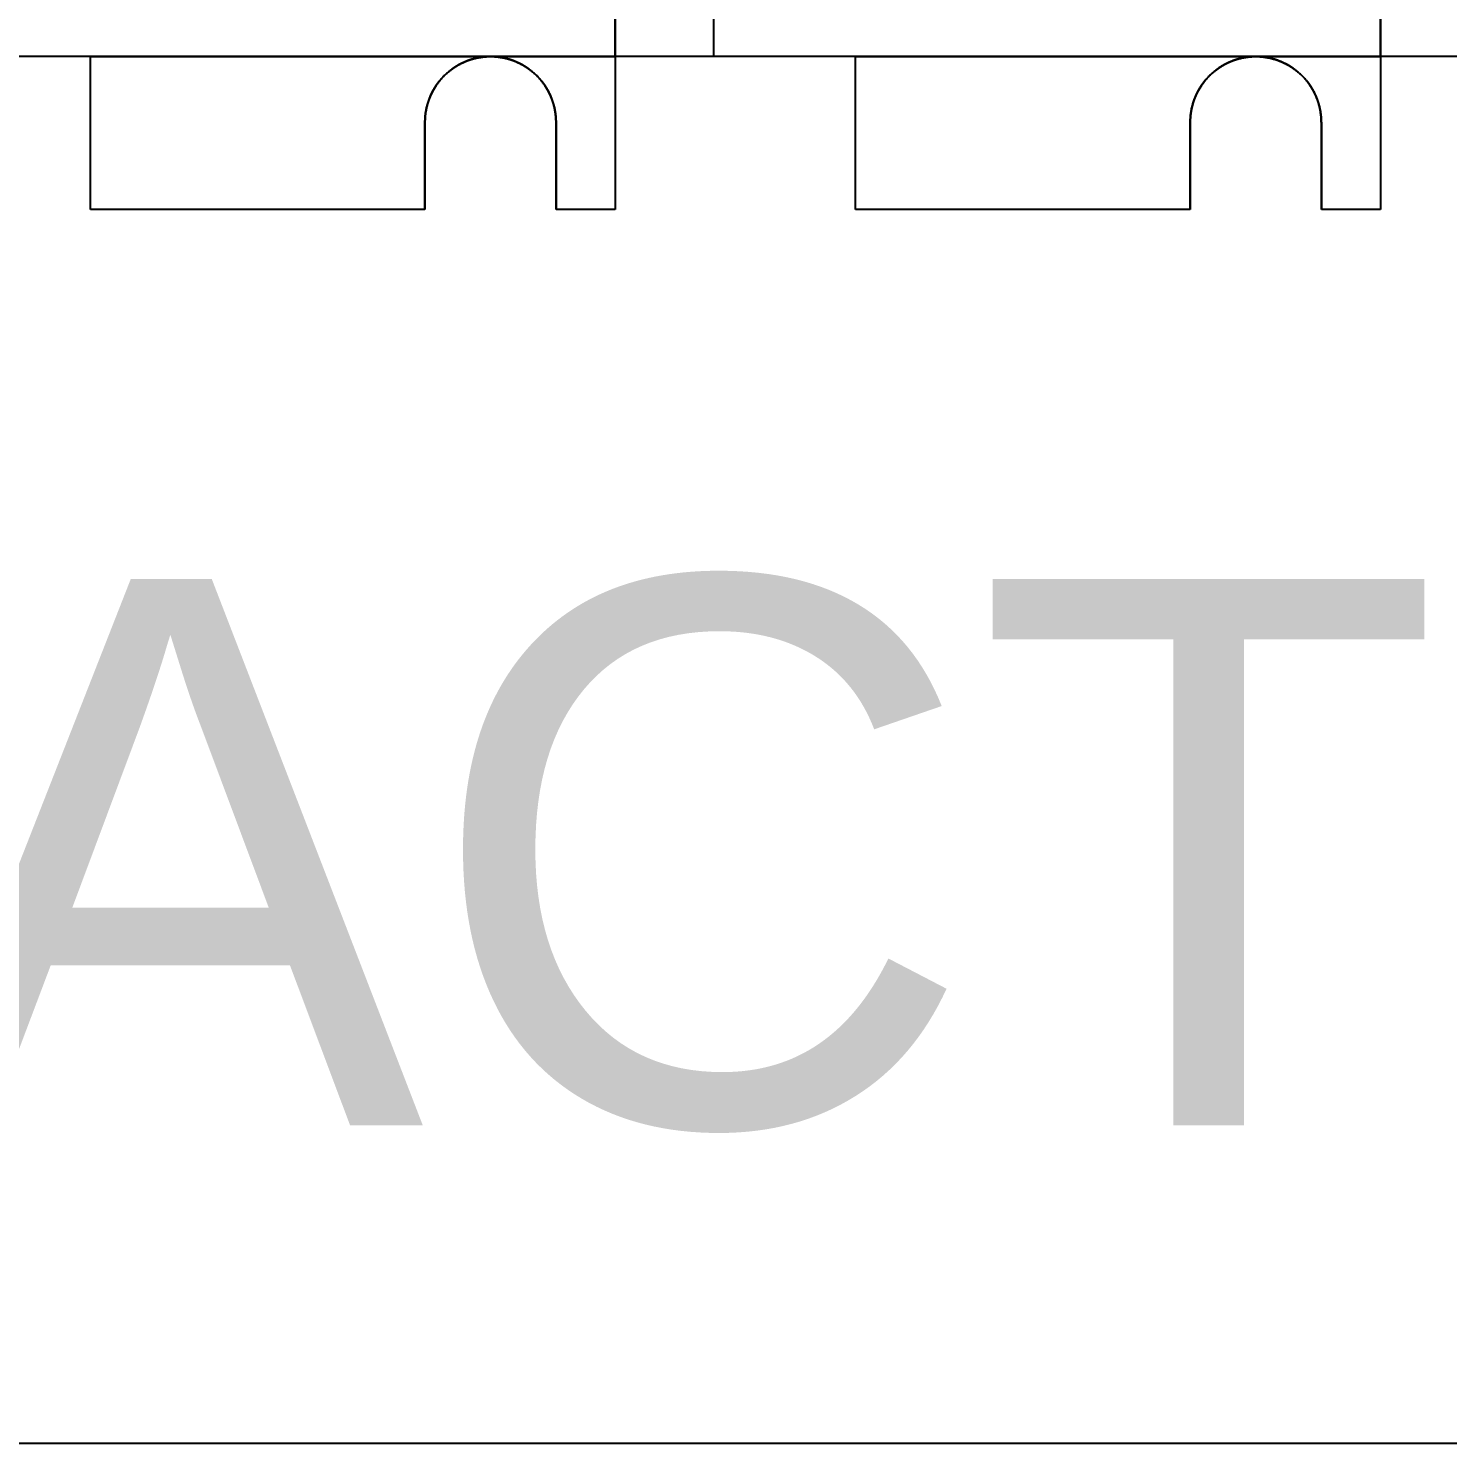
# Paper-space layout 'Sample Network Drawing - A1 Sheet' of a CAD drawing. Extents: x 49 to 806, y 22 to 564.
# Drawn here: x 392.15 to 398.64, y 258.27 to 264.75 of the extents above; entities that cross this region are included whole.
import ezdxf

# ---------------------------------------------------------------- set-up
doc = ezdxf.new("R2010")
doc.units = 0
doc.layers.add('N-ANNO-TEXT-EXST', color=252, linetype='Continuous', lineweight=18)
doc.layers.add('N-EQPM-EXST', color=252, linetype='Continuous', lineweight=25)
doc.styles.add('_CGS_2-5_NOTES', font='arial.ttf', dxfattribs={"height": 2.5})

psp = doc.layouts.new('Sample Network Drawing - A1 Sheet')

# ---------------------------------------------------------------- linework, layer by layer
at = {"layer": 'N-EQPM-EXST'}
for p, q in [((395.2814, 276.4168, -27.0761), (395.2814, 264.6168, -27.0761)), ((394.8314, 264.6168, -27.0761), (394.8314, 265.0168, -27.0761)), ((394.8314, 264.6168, -27.0761), (394.8314, 265.0168, -27.0761)), ((394.8314, 265.0168, -27.0761), (394.8314, 264.6168, -27.0761)), ((394.8314, 265.0168, -27.0761), (394.8314, 264.6168, -27.0761)), ((394.8314, 265.0168, -27.0761), (394.8314, 263.9168, -27.0761)), ((398.3314, 264.6168, -27.0761), (398.3314, 265.0168, -27.0761)), ((398.3314, 264.6168, -27.0761), (398.3314, 265.0168, -27.0761)), ((398.3314, 265.0168, -27.0761), (398.3314, 264.6168, -27.0761)), ((398.3314, 265.0168, -27.0761), (398.3314, 264.6168, -27.0761)), ((398.3314, 265.0168, -27.0761), (398.3314, 263.9168, -27.0761)), ((392.4314, 264.6168, -27.0761), (391.3314, 264.6168, -27.0761)), ((394.8314, 264.6168, -27.0761), (391.7814, 264.6168, -27.0761)), ((394.8314, 264.6168, -27.0761), (391.7814, 264.6168, -27.0761)), ((392.4314, 264.6168, -27.0761), (392.4314, 264.6168, -27.0761)), ((392.4314, 264.6168, -27.0761), (394.2614, 264.6168, -27.0761)), ((392.4314, 263.9168, -27.0761), (392.4314, 264.6168, -27.0761)), ((392.4314, 264.6168, -27.0761), (392.4314, 264.6168, -27.0761)), ((392.4314, 263.9168, -27.0761), (392.4314, 264.6168, -27.0761)), ((392.4314, 264.6168, -27.0761), (394.2614, 264.6168, -27.0761)), ((392.4314, 263.9168, -27.0761), (392.4314, 264.6168, -27.0761)), ((394.2614, 264.6168, -27.0761), (394.8314, 264.6168, -27.0761)), ((394.2614, 264.6168, -27.0761), (394.8314, 264.6168, -27.0761)), ((395.2814, 264.6168, -27.0761), (394.8314, 264.6168, -27.0761)), ((394.8314, 264.6168, -27.0761), (394.8314, 264.6168, -27.0761)), ((395.9314, 264.6168, -27.0761), (394.8314, 264.6168, -27.0761)), ((394.8314, 264.6168, -27.0761), (394.8314, 264.6168, -27.0761)), ((394.8314, 264.6168, -27.0761), (394.8314, 264.6168, -27.0761)), ((394.8314, 264.6168, -27.0761), (394.8314, 263.9168, -27.0761)), ((394.8314, 264.6168, -27.0761), (394.8314, 264.6168, -27.0761)), ((394.8314, 264.6168, -27.0761), (394.8314, 263.9168, -27.0761)), ((398.3314, 264.6168, -27.0761), (395.2814, 264.6168, -27.0761)), ((395.2814, 264.6168, -27.0761), (395.2814, 264.6168, -27.0761)), ((398.3314, 264.6168, -27.0761), (395.2814, 264.6168, -27.0761)), ((395.9314, 264.6168, -27.0761), (395.9314, 264.6168, -27.0761)), ((395.9314, 264.6168, -27.0761), (397.7614, 264.6168, -27.0761)), ((395.9314, 263.9168, -27.0761), (395.9314, 264.6168, -27.0761)), ((395.9314, 264.6168, -27.0761), (395.9314, 264.6168, -27.0761)), ((395.9314, 263.9168, -27.0761), (395.9314, 264.6168, -27.0761)), ((395.9314, 264.6168, -27.0761), (397.7614, 264.6168, -27.0761)), ((395.9314, 263.9168, -27.0761), (395.9314, 264.6168, -27.0761)), ((397.7614, 264.6168, -27.0761), (398.3314, 264.6168, -27.0761)), ((397.7614, 264.6168, -27.0761), (398.3314, 264.6168, -27.0761)), ((398.7814, 264.6168, -27.0761), (398.3314, 264.6168, -27.0761)), ((398.3314, 264.6168, -27.0761), (398.3314, 264.6168, -27.0761)), ((399.4314, 264.6168, -27.0761), (398.3314, 264.6168, -27.0761)), ((398.3314, 264.6168, -27.0761), (398.3314, 264.6168, -27.0761)), ((398.3314, 264.6168, -27.0761), (398.3314, 264.6168, -27.0761)), ((398.3314, 264.6168, -27.0761), (398.3314, 263.9168, -27.0761)), ((398.3314, 264.6168, -27.0761), (398.3314, 264.6168, -27.0761)), ((398.3314, 264.6168, -27.0761), (398.3314, 263.9168, -27.0761)), ((393.9614, 263.9168, -27.0761), (393.9614, 264.3168, -27.0761)), ((393.9614, 264.3168, -27.0761), (393.9614, 263.9168, -27.0761)), ((393.9614, 263.9168, -27.0761), (393.9614, 264.3168, -27.0761)), ((393.9614, 264.3168, -27.0761), (393.9614, 264.3168, -27.0761)), ((394.5614, 264.3168, -27.0761), (394.5614, 263.9168, -27.0761)), ((394.5614, 264.3168, -27.0761), (394.5614, 263.9168, -27.0761)), ((394.5614, 263.9168, -27.0761), (394.5614, 264.3168, -27.0761)), ((394.5614, 264.3168, -27.0761), (394.5614, 264.3168, -27.0761)), ((397.4614, 263.9168, -27.0761), (397.4614, 264.3168, -27.0761)), ((397.4614, 264.3168, -27.0761), (397.4614, 263.9168, -27.0761)), ((397.4614, 263.9168, -27.0761), (397.4614, 264.3168, -27.0761)), ((397.4614, 264.3168, -27.0761), (397.4614, 264.3168, -27.0761)), ((398.0614, 264.3168, -27.0761), (398.0614, 263.9168, -27.0761)), ((398.0614, 264.3168, -27.0761), (398.0614, 263.9168, -27.0761)), ((398.0614, 263.9168, -27.0761), (398.0614, 264.3168, -27.0761)), ((398.0614, 264.3168, -27.0761), (398.0614, 264.3168, -27.0761)), ((392.4314, 263.9168, -27.0761), (392.4314, 263.9168, -27.0761)), ((393.9614, 263.9168, -27.0761), (392.4314, 263.9168, -27.0761)), ((393.9614, 263.9168, -27.0761), (392.4314, 263.9168, -27.0761)), ((392.4314, 263.9168, -27.0761), (392.4314, 263.9168, -27.0761)), ((393.9614, 263.9168, -27.0761), (392.4314, 263.9168, -27.0761)), ((393.9614, 263.9168, -27.0761), (393.9614, 263.9168, -27.0761)), ((393.9614, 263.9168, -27.0761), (393.9614, 263.9168, -27.0761)), ((394.5614, 263.9168, -27.0761), (394.5614, 263.9168, -27.0761)), ((394.8314, 263.9168, -27.0761), (394.5614, 263.9168, -27.0761)), ((394.8314, 263.9168, -27.0761), (394.5614, 263.9168, -27.0761)), ((394.8314, 263.9168, -27.0761), (394.5614, 263.9168, -27.0761)), ((394.5614, 263.9168, -27.0761), (394.5614, 263.9168, -27.0761)), ((394.8314, 263.9168, -27.0761), (394.8314, 263.9168, -27.0761)), ((394.8314, 263.9168, -27.0761), (394.8314, 263.9168, -27.0761)), ((395.9314, 263.9168, -27.0761), (395.9314, 263.9168, -27.0761)), ((397.4614, 263.9168, -27.0761), (395.9314, 263.9168, -27.0761)), ((397.4614, 263.9168, -27.0761), (395.9314, 263.9168, -27.0761)), ((395.9314, 263.9168, -27.0761), (395.9314, 263.9168, -27.0761)), ((397.4614, 263.9168, -27.0761), (395.9314, 263.9168, -27.0761)), ((397.4614, 263.9168, -27.0761), (397.4614, 263.9168, -27.0761)), ((397.4614, 263.9168, -27.0761), (397.4614, 263.9168, -27.0761)), ((398.0614, 263.9168, -27.0761), (398.0614, 263.9168, -27.0761)), ((398.3314, 263.9168, -27.0761), (398.0614, 263.9168, -27.0761)), ((398.3314, 263.9168, -27.0761), (398.0614, 263.9168, -27.0761)), ((398.3314, 263.9168, -27.0761), (398.0614, 263.9168, -27.0761)), ((398.0614, 263.9168, -27.0761), (398.0614, 263.9168, -27.0761)), ((398.3314, 263.9168, -27.0761), (398.3314, 263.9168, -27.0761)), ((398.3314, 263.9168, -27.0761), (398.3314, 263.9168, -27.0761))]:
    psp.add_line(p, q, dxfattribs=at)
psp.add_lwpolyline([(368.8148, 285.4788), (427.9164, 285.4788, -0.414214), (430.1039, 283.2913), (430.1039, 260.4576, -0.414214), (427.9164, 258.2701), (368.8148, 258.2701, -0.414214), (366.6273, 260.4576), (366.6273, 283.2913, -0.414214)], format="xyb", close=True, dxfattribs=at)
at = {"layer": 'N-EQPM-EXST', "elevation": -27.0761, "flags": 128}
for points in [[(394.561, 264.3169), (394.561, 264.3193), (394.561, 264.3217), (394.561, 264.3241), (394.5609, 264.3265), (394.5608, 264.3289), (394.5607, 264.3313), (394.5606, 264.3338), (394.5604, 264.3362), (394.5603, 264.3386), (394.5601, 264.341), (394.5599, 264.3434), (394.5597, 264.3458), (394.5594, 264.3482), (394.5591, 264.3506), (394.5588, 264.353), (394.5586, 264.3554), (394.5582, 264.3578), (394.5579, 264.3602), (394.5575, 264.3626), (394.5571, 264.365), (394.5568, 264.3674), (394.5563, 264.3697), (394.5559, 264.3721), (394.5555, 264.3745), (394.555, 264.3768), (394.5545, 264.3792), (394.554, 264.3816), (394.5535, 264.3839), (394.5529, 264.3863), (394.5523, 264.3886), (394.5518, 264.391), (394.5511, 264.3933), (394.5505, 264.3957), (394.5499, 264.398), (394.5492, 264.4003), (394.5485, 264.4026), (394.5478, 264.405), (394.5471, 264.4073), (394.5464, 264.4096), (394.5456, 264.4118), (394.5448, 264.4142), (394.5441, 264.4164), (394.5432, 264.4187), (394.5424, 264.421), (394.5416, 264.4232), (394.5407, 264.4255), (394.5398, 264.4277), (394.5389, 264.43), (394.538, 264.4322), (394.537, 264.4344), (394.5361, 264.4367), (394.5351, 264.4389), (394.5341, 264.4411), (394.5331, 264.4433), (394.5321, 264.4455), (394.5311, 264.4476), (394.53, 264.4498), (394.5289, 264.452), (394.5278, 264.4541), (394.5267, 264.4563), (394.5256, 264.4584), (394.5244, 264.4605), (394.5233, 264.4626), (394.5221, 264.4647), (394.5209, 264.4669), (394.5197, 264.4689), (394.5185, 264.471), (394.5172, 264.4731), (394.5159, 264.4751), (394.5146, 264.4772), (394.5133, 264.4792), (394.512, 264.4813), (394.5107, 264.4833), (394.5094, 264.4853), (394.508, 264.4873), (394.5066, 264.4892), (394.5052, 264.4912), (394.5038, 264.4932), (394.5024, 264.4951), (394.5009, 264.4971), (394.4995, 264.499), (394.498, 264.5009), (394.4965, 264.5028), (394.495, 264.5047), (394.4935, 264.5066), (394.492, 264.5084), (394.4904, 264.5103), (394.4888, 264.5121), (394.4873, 264.514), (394.4857, 264.5158), (394.4841, 264.5176), (394.4825, 264.5194), (394.4808, 264.5212), (394.4791, 264.5229), (394.4775, 264.5247), (394.4758, 264.5264), (394.4741, 264.5281), (394.4724, 264.5298), (394.4707, 264.5315), (394.469, 264.5332), (394.4672, 264.5349), (394.4654, 264.5365), (394.4637, 264.5382), (394.4619, 264.5398), (394.4601, 264.5414), (394.4583, 264.543), (394.4564, 264.5446), (394.4546, 264.5461), (394.4528, 264.5477), (394.4509, 264.5492), (394.449, 264.5507), (394.4471, 264.5523), (394.4452, 264.5537), (394.4433, 264.5552), (394.4414, 264.5567), (394.4394, 264.5581), (394.4375, 264.5595), (394.4356, 264.561), (394.4336, 264.5623), (394.4316, 264.5637), (394.4296, 264.5651), (394.4276, 264.5664), (394.4256, 264.5678), (394.4236, 264.5691), (394.4215, 264.5704), (394.4195, 264.5717), (394.4174, 264.5729), (394.4154, 264.5742), (394.4133, 264.5754), (394.4112, 264.5766), (394.4091, 264.5778), (394.407, 264.579), (394.4049, 264.5802), (394.4028, 264.5813), (394.4006, 264.5825), (394.3985, 264.5836), (394.3963, 264.5847), (394.3942, 264.5858), (394.392, 264.5868), (394.3898, 264.5879), (394.3877, 264.5889), (394.3855, 264.5899), (394.3833, 264.5909), (394.381, 264.5919), (394.3788, 264.5928), (394.3766, 264.5938), (394.3744, 264.5947), (394.3721, 264.5956), (394.3699, 264.5965), (394.3676, 264.5973), (394.3654, 264.5982), (394.3631, 264.599), (394.3608, 264.5998), (394.3586, 264.6006), (394.3563, 264.6014), (394.354, 264.6022), (394.3517, 264.6029), (394.3494, 264.6036), (394.347, 264.6043), (394.3447, 264.605), (394.3424, 264.6057), (394.3401, 264.6063), (394.3378, 264.6069), (394.3354, 264.6075), (394.3331, 264.6081), (394.3307, 264.6087), (394.3284, 264.6092), (394.326, 264.6098), (394.3237, 264.6103), (394.3213, 264.6108), (394.3189, 264.6112), (394.3166, 264.6117), (394.3142, 264.6121), (394.3118, 264.6126), (394.3094, 264.6129), (394.307, 264.6133), (394.3047, 264.6137), (394.3023, 264.614), (394.2999, 264.6144), (394.2975, 264.6146), (394.2951, 264.6149), (394.2927, 264.6152), (394.2903, 264.6154), (394.2879, 264.6157), (394.2855, 264.6159), (394.2831, 264.6161), (394.2807, 264.6162), (394.2783, 264.6164), (394.2758, 264.6165), (394.2734, 264.6166), (394.271, 264.6167), (394.2686, 264.6168), (394.2662, 264.6168), (394.2638, 264.6168), (394.2614, 264.6168), (394.2589, 264.6168), (394.2565, 264.6168), (394.2541, 264.6168), (394.2517, 264.6167), (394.2493, 264.6166), (394.2469, 264.6165), (394.2445, 264.6164), (394.2421, 264.6162), (394.2397, 264.6161), (394.2373, 264.6159), (394.2348, 264.6157), (394.2325, 264.6154), (394.23, 264.6152), (394.2276, 264.6149), (394.2253, 264.6146), (394.2228, 264.6144), (394.2204, 264.614), (394.2181, 264.6137), (394.2157, 264.6133), (394.2133, 264.6129), (394.2109, 264.6126), (394.2085, 264.6121), (394.2062, 264.6117), (394.2038, 264.6112), (394.2014, 264.6108), (394.1991, 264.6103), (394.1967, 264.6098), (394.1943, 264.6092), (394.192, 264.6087), (394.1896, 264.6081), (394.1873, 264.6075), (394.185, 264.6069), (394.1826, 264.6063), (394.1803, 264.6057), (394.178, 264.605), (394.1757, 264.6043), (394.1734, 264.6036), (394.1711, 264.6029), (394.1688, 264.6022), (394.1665, 264.6014), (394.1642, 264.6006), (394.1619, 264.5998), (394.1596, 264.599), (394.1574, 264.5982), (394.1551, 264.5973), (394.1528, 264.5965), (394.1506, 264.5956), (394.1484, 264.5947), (394.1461, 264.5938), (394.1439, 264.5928), (394.1417, 264.5919), (394.1395, 264.5909), (394.1373, 264.5899), (394.1351, 264.5889), (394.1329, 264.5879), (394.1307, 264.5868), (394.1285, 264.5858), (394.1264, 264.5847), (394.1242, 264.5836), (394.1221, 264.5825), (394.12, 264.5813), (394.1178, 264.5802), (394.1157, 264.579), (394.1136, 264.5778), (394.1115, 264.5766), (394.1094, 264.5754), (394.1074, 264.5742), (394.1053, 264.5729), (394.1032, 264.5717), (394.1012, 264.5704), (394.0992, 264.5691), (394.0971, 264.5678), (394.0951, 264.5664), (394.0931, 264.5651), (394.0911, 264.5637), (394.0891, 264.5623), (394.0872, 264.561), (394.0852, 264.5595), (394.0833, 264.5581), (394.0813, 264.5567), (394.0794, 264.5552), (394.0775, 264.5537), (394.0756, 264.5523), (394.0737, 264.5507), (394.0718, 264.5492), (394.07, 264.5477), (394.0681, 264.5461), (394.0663, 264.5446), (394.0645, 264.543), (394.0627, 264.5414), (394.0608, 264.5398), (394.0591, 264.5382), (394.0573, 264.5365), (394.0555, 264.5349), (394.0538, 264.5332), (394.052, 264.5315), (394.0503, 264.5298), (394.0486, 264.5281), (394.0469, 264.5264), (394.0452, 264.5247), (394.0436, 264.5229), (394.0419, 264.5212), (394.0403, 264.5194), (394.0387, 264.5176), (394.0371, 264.5158), (394.0355, 264.514), (394.0339, 264.5121), (394.0323, 264.5103), (394.0308, 264.5084), (394.0292, 264.5066), (394.0277, 264.5047), (394.0262, 264.5028), (394.0247, 264.5009), (394.0233, 264.499), (394.0218, 264.4971), (394.0203, 264.4951), (394.0189, 264.4932), (394.0175, 264.4912), (394.0161, 264.4892), (394.0147, 264.4873), (394.0134, 264.4853), (394.012, 264.4833), (394.0107, 264.4813), (394.0094, 264.4792), (394.0081, 264.4772), (394.0068, 264.4751), (394.0055, 264.4731), (394.0043, 264.471), (394.0031, 264.4689), (394.0018, 264.4669), (394.0006, 264.4647), (393.9995, 264.4626), (393.9983, 264.4605), (393.9972, 264.4584), (393.996, 264.4563), (393.9949, 264.4541), (393.9938, 264.452), (393.9927, 264.4498), (393.9917, 264.4476), (393.9906, 264.4455), (393.9896, 264.4433), (393.9886, 264.4411), (393.9876, 264.4389), (393.9866, 264.4367), (393.9857, 264.4344), (393.9847, 264.4322), (393.9838, 264.43), (393.9829, 264.4277), (393.982, 264.4255), (393.9812, 264.4232), (393.9803, 264.421), (393.9795, 264.4187), (393.9787, 264.4164), (393.9779, 264.4142), (393.9771, 264.4118), (393.9764, 264.4096), (393.9756, 264.4073), (393.9749, 264.405), (393.9742, 264.4026), (393.9735, 264.4003), (393.9729, 264.398), (393.9722, 264.3957), (393.9716, 264.3933), (393.971, 264.391), (393.9704, 264.3886), (393.9698, 264.3863), (393.9693, 264.3839), (393.9688, 264.3816), (393.9682, 264.3792), (393.9677, 264.3768), (393.9673, 264.3745), (393.9668, 264.3721), (393.9664, 264.3697), (393.966, 264.3674), (393.9656, 264.365), (393.9652, 264.3626), (393.9648, 264.3602), (393.9645, 264.3578), (393.9642, 264.3554), (393.9639, 264.353), (393.9636, 264.3506), (393.9633, 264.3482), (393.9631, 264.3458), (393.9629, 264.3434), (393.9627, 264.341), (393.9625, 264.3386), (393.9623, 264.3362), (393.9622, 264.3338), (393.9621, 264.3313), (393.9619, 264.3289), (393.9619, 264.3265), (393.9618, 264.3241), (393.9617, 264.3217), (393.9617, 264.3193), (393.9617, 264.3169), (393.9617, 264.3193), (393.9617, 264.3217), (393.9618, 264.3241), (393.9619, 264.3265), (393.9619, 264.3289), (393.9621, 264.3313), (393.9622, 264.3338), (393.9623, 264.3362), (393.9625, 264.3386), (393.9627, 264.341), (393.9629, 264.3434), (393.9631, 264.3458), (393.9633, 264.3482), (393.9636, 264.3506), (393.9639, 264.353), (393.9642, 264.3554), (393.9645, 264.3578), (393.9648, 264.3602), (393.9652, 264.3626), (393.9656, 264.365), (393.966, 264.3674), (393.9664, 264.3697), (393.9668, 264.3721), (393.9673, 264.3745), (393.9677, 264.3768), (393.9682, 264.3792), (393.9688, 264.3816), (393.9693, 264.3839), (393.9698, 264.3863), (393.9704, 264.3886), (393.971, 264.391), (393.9716, 264.3933), (393.9722, 264.3957), (393.9729, 264.398), (393.9735, 264.4003), (393.9742, 264.4026), (393.9749, 264.405), (393.9756, 264.4073), (393.9764, 264.4096), (393.9771, 264.4118), (393.9779, 264.4142), (393.9787, 264.4164), (393.9795, 264.4187), (393.9803, 264.421), (393.9812, 264.4232), (393.982, 264.4255), (393.9829, 264.4277), (393.9838, 264.43), (393.9847, 264.4322), (393.9857, 264.4344), (393.9866, 264.4367), (393.9876, 264.4389), (393.9886, 264.4411), (393.9896, 264.4433), (393.9906, 264.4455), (393.9917, 264.4476), (393.9927, 264.4498), (393.9938, 264.452), (393.9949, 264.4541), (393.996, 264.4563), (393.9972, 264.4584), (393.9983, 264.4605), (393.9995, 264.4626), (394.0006, 264.4647), (394.0018, 264.4669), (394.0031, 264.4689), (394.0043, 264.471), (394.0055, 264.4731), (394.0068, 264.4751), (394.0081, 264.4772), (394.0094, 264.4792), (394.0107, 264.4813), (394.012, 264.4833), (394.0134, 264.4853), (394.0147, 264.4873), (394.0161, 264.4892), (394.0175, 264.4912), (394.0189, 264.4932), (394.0203, 264.4951), (394.0218, 264.4971), (394.0233, 264.499), (394.0247, 264.5009), (394.0262, 264.5028), (394.0277, 264.5047), (394.0292, 264.5066), (394.0308, 264.5084), (394.0323, 264.5103), (394.0339, 264.5121), (394.0355, 264.514), (394.0371, 264.5158), (394.0387, 264.5176), (394.0403, 264.5194), (394.0419, 264.5212), (394.0436, 264.5229), (394.0452, 264.5247), (394.0469, 264.5264), (394.0486, 264.5281), (394.0503, 264.5298), (394.052, 264.5315), (394.0538, 264.5332), (394.0555, 264.5349), (394.0573, 264.5365), (394.0591, 264.5382), (394.0608, 264.5398), (394.0627, 264.5414), (394.0645, 264.543), (394.0663, 264.5446), (394.0681, 264.5461), (394.07, 264.5477), (394.0718, 264.5492), (394.0737, 264.5507), (394.0756, 264.5523), (394.0775, 264.5537), (394.0794, 264.5552), (394.0813, 264.5567), (394.0833, 264.5581), (394.0852, 264.5595), (394.0872, 264.561), (394.0891, 264.5623), (394.0911, 264.5637), (394.0931, 264.5651), (394.0951, 264.5664), (394.0971, 264.5678), (394.0992, 264.5691), (394.1012, 264.5704), (394.1032, 264.5717), (394.1053, 264.5729), (394.1074, 264.5742), (394.1094, 264.5754), (394.1115, 264.5766), (394.1136, 264.5778), (394.1157, 264.579), (394.1178, 264.5802), (394.12, 264.5813), (394.1221, 264.5825), (394.1242, 264.5836), (394.1264, 264.5847), (394.1285, 264.5858), (394.1307, 264.5868), (394.1329, 264.5879), (394.1351, 264.5889), (394.1373, 264.5899), (394.1395, 264.5909), (394.1417, 264.5919), (394.1439, 264.5928), (394.1461, 264.5938), (394.1484, 264.5947), (394.1506, 264.5956), (394.1528, 264.5965), (394.1551, 264.5973), (394.1574, 264.5982), (394.1596, 264.599), (394.1619, 264.5998), (394.1642, 264.6006), (394.1665, 264.6014), (394.1688, 264.6022), (394.1711, 264.6029), (394.1734, 264.6036), (394.1757, 264.6043), (394.178, 264.605), (394.1803, 264.6057), (394.1826, 264.6063), (394.185, 264.6069), (394.1873, 264.6075), (394.1896, 264.6081), (394.192, 264.6087), (394.1943, 264.6092), (394.1967, 264.6098), (394.1991, 264.6103), (394.2014, 264.6108), (394.2038, 264.6112), (394.2062, 264.6117), (394.2085, 264.6121), (394.2109, 264.6126), (394.2133, 264.6129), (394.2157, 264.6133), (394.2181, 264.6137), (394.2204, 264.614), (394.2228, 264.6144), (394.2253, 264.6146), (394.2276, 264.6149), (394.23, 264.6152), (394.2325, 264.6154), (394.2348, 264.6157), (394.2373, 264.6159), (394.2397, 264.6161), (394.2421, 264.6162), (394.2445, 264.6164), (394.2469, 264.6165), (394.2493, 264.6166), (394.2517, 264.6167), (394.2541, 264.6168), (394.2565, 264.6168), (394.2589, 264.6168), (394.2614, 264.6168), (394.2638, 264.6168), (394.2662, 264.6168), (394.2686, 264.6168), (394.271, 264.6167), (394.2734, 264.6166), (394.2758, 264.6165), (394.2783, 264.6164), (394.2807, 264.6162), (394.2831, 264.6161), (394.2855, 264.6159), (394.2879, 264.6157), (394.2903, 264.6154), (394.2927, 264.6152), (394.2951, 264.6149), (394.2975, 264.6146), (394.2999, 264.6144), (394.3023, 264.614), (394.3047, 264.6137), (394.307, 264.6133), (394.3094, 264.6129), (394.3118, 264.6126), (394.3142, 264.6121), (394.3166, 264.6117), (394.3189, 264.6112), (394.3213, 264.6108), (394.3237, 264.6103), (394.326, 264.6098), (394.3284, 264.6092), (394.3307, 264.6087), (394.3331, 264.6081), (394.3354, 264.6075), (394.3378, 264.6069), (394.3401, 264.6063), (394.3424, 264.6057), (394.3447, 264.605), (394.347, 264.6043), (394.3494, 264.6036), (394.3517, 264.6029), (394.354, 264.6022), (394.3563, 264.6014), (394.3586, 264.6006), (394.3608, 264.5998), (394.3631, 264.599), (394.3654, 264.5982), (394.3676, 264.5973), (394.3699, 264.5965), (394.3721, 264.5956), (394.3744, 264.5947), (394.3766, 264.5938), (394.3788, 264.5928), (394.381, 264.5919), (394.3833, 264.5909), (394.3855, 264.5899), (394.3877, 264.5889), (394.3898, 264.5879), (394.392, 264.5868), (394.3942, 264.5858), (394.3963, 264.5847), (394.3985, 264.5836), (394.4006, 264.5825), (394.4028, 264.5813), (394.4049, 264.5802), (394.407, 264.579), (394.4091, 264.5778), (394.4112, 264.5766), (394.4133, 264.5754), (394.4154, 264.5742), (394.4174, 264.5729), (394.4195, 264.5717), (394.4215, 264.5704), (394.4236, 264.5691), (394.4256, 264.5678), (394.4276, 264.5664), (394.4296, 264.5651), (394.4316, 264.5637), (394.4336, 264.5623), (394.4356, 264.561), (394.4375, 264.5595), (394.4394, 264.5581), (394.4414, 264.5567), (394.4433, 264.5552), (394.4452, 264.5537), (394.4471, 264.5523), (394.449, 264.5507), (394.4509, 264.5492), (394.4528, 264.5477), (394.4546, 264.5461), (394.4564, 264.5446), (394.4583, 264.543), (394.4601, 264.5414), (394.4619, 264.5398), (394.4637, 264.5382), (394.4654, 264.5365), (394.4672, 264.5349), (394.469, 264.5332), (394.4707, 264.5315), (394.4724, 264.5298), (394.4741, 264.5281), (394.4758, 264.5264), (394.4775, 264.5247), (394.4791, 264.5229), (394.4808, 264.5212), (394.4825, 264.5194), (394.4841, 264.5176), (394.4857, 264.5158), (394.4873, 264.514), (394.4888, 264.5121), (394.4904, 264.5103), (394.492, 264.5084), (394.4935, 264.5066), (394.495, 264.5047), (394.4965, 264.5028), (394.498, 264.5009), (394.4995, 264.499), (394.5009, 264.4971), (394.5024, 264.4951), (394.5038, 264.4932), (394.5052, 264.4912), (394.5066, 264.4892), (394.508, 264.4873), (394.5094, 264.4853), (394.5107, 264.4833), (394.512, 264.4813), (394.5133, 264.4792), (394.5146, 264.4772), (394.5159, 264.4751), (394.5172, 264.4731), (394.5185, 264.471), (394.5197, 264.4689), (394.5209, 264.4669), (394.5221, 264.4647), (394.5233, 264.4626), (394.5244, 264.4605), (394.5256, 264.4584), (394.5267, 264.4563), (394.5278, 264.4541), (394.5289, 264.452), (394.53, 264.4498), (394.5311, 264.4476), (394.5321, 264.4455), (394.5331, 264.4433), (394.5341, 264.4411), (394.5351, 264.4389), (394.5361, 264.4367), (394.537, 264.4344), (394.538, 264.4322), (394.5389, 264.43), (394.5398, 264.4277), (394.5407, 264.4255), (394.5416, 264.4232), (394.5424, 264.421), (394.5432, 264.4187), (394.5441, 264.4164), (394.5448, 264.4142), (394.5456, 264.4118), (394.5464, 264.4096), (394.5471, 264.4073), (394.5478, 264.405), (394.5485, 264.4026), (394.5492, 264.4003), (394.5499, 264.398), (394.5505, 264.3957), (394.5511, 264.3933), (394.5518, 264.391), (394.5523, 264.3886), (394.5529, 264.3863), (394.5535, 264.3839), (394.554, 264.3816), (394.5545, 264.3792), (394.555, 264.3768), (394.5555, 264.3745), (394.5559, 264.3721), (394.5563, 264.3697), (394.5568, 264.3674), (394.5571, 264.365), (394.5575, 264.3626), (394.5579, 264.3602), (394.5582, 264.3578), (394.5586, 264.3554), (394.5588, 264.353), (394.5591, 264.3506), (394.5594, 264.3482), (394.5597, 264.3458), (394.5599, 264.3434), (394.5601, 264.341), (394.5603, 264.3386), (394.5604, 264.3362), (394.5606, 264.3338), (394.5607, 264.3313), (394.5608, 264.3289), (394.5609, 264.3265), (394.561, 264.3241), (394.561, 264.3217), (394.561, 264.3193)], [(398.061, 264.3169), (398.061, 264.3193), (398.061, 264.3217), (398.061, 264.3241), (398.0609, 264.3265), (398.0608, 264.3289), (398.0607, 264.3313), (398.0606, 264.3338), (398.0604, 264.3362), (398.0603, 264.3386), (398.0601, 264.341), (398.0599, 264.3434), (398.0597, 264.3458), (398.0594, 264.3482), (398.0591, 264.3506), (398.0588, 264.353), (398.0586, 264.3554), (398.0582, 264.3578), (398.0579, 264.3602), (398.0575, 264.3626), (398.0571, 264.365), (398.0568, 264.3674), (398.0563, 264.3697), (398.0559, 264.3721), (398.0555, 264.3745), (398.055, 264.3768), (398.0545, 264.3792), (398.054, 264.3816), (398.0535, 264.3839), (398.0529, 264.3863), (398.0523, 264.3886), (398.0518, 264.391), (398.0511, 264.3933), (398.0505, 264.3957), (398.0499, 264.398), (398.0492, 264.4003), (398.0485, 264.4026), (398.0478, 264.405), (398.0471, 264.4073), (398.0464, 264.4096), (398.0456, 264.4118), (398.0448, 264.4142), (398.0441, 264.4164), (398.0432, 264.4187), (398.0424, 264.421), (398.0416, 264.4232), (398.0407, 264.4255), (398.0398, 264.4277), (398.0389, 264.43), (398.038, 264.4322), (398.037, 264.4344), (398.0361, 264.4367), (398.0351, 264.4389), (398.0341, 264.4411), (398.0331, 264.4433), (398.0321, 264.4455), (398.0311, 264.4476), (398.03, 264.4498), (398.0289, 264.452), (398.0278, 264.4541), (398.0267, 264.4563), (398.0256, 264.4584), (398.0244, 264.4605), (398.0233, 264.4626), (398.0221, 264.4647), (398.0209, 264.4669), (398.0197, 264.4689), (398.0185, 264.471), (398.0172, 264.4731), (398.0159, 264.4751), (398.0146, 264.4772), (398.0133, 264.4792), (398.012, 264.4813), (398.0107, 264.4833), (398.0094, 264.4853), (398.008, 264.4873), (398.0066, 264.4892), (398.0052, 264.4912), (398.0038, 264.4932), (398.0024, 264.4951), (398.0009, 264.4971), (397.9995, 264.499), (397.998, 264.5009), (397.9965, 264.5028), (397.995, 264.5047), (397.9935, 264.5066), (397.992, 264.5084), (397.9904, 264.5103), (397.9888, 264.5121), (397.9873, 264.514), (397.9857, 264.5158), (397.9841, 264.5176), (397.9825, 264.5194), (397.9808, 264.5212), (397.9791, 264.5229), (397.9775, 264.5247), (397.9758, 264.5264), (397.9741, 264.5281), (397.9724, 264.5298), (397.9707, 264.5315), (397.969, 264.5332), (397.9672, 264.5349), (397.9654, 264.5365), (397.9637, 264.5382), (397.9619, 264.5398), (397.9601, 264.5414), (397.9583, 264.543), (397.9564, 264.5446), (397.9546, 264.5461), (397.9528, 264.5477), (397.9509, 264.5492), (397.949, 264.5507), (397.9471, 264.5523), (397.9452, 264.5537), (397.9433, 264.5552), (397.9414, 264.5567), (397.9394, 264.5581), (397.9375, 264.5595), (397.9356, 264.561), (397.9336, 264.5623), (397.9316, 264.5637), (397.9296, 264.5651), (397.9276, 264.5664), (397.9256, 264.5678), (397.9236, 264.5691), (397.9215, 264.5704), (397.9195, 264.5717), (397.9174, 264.5729), (397.9154, 264.5742), (397.9133, 264.5754), (397.9112, 264.5766), (397.9091, 264.5778), (397.907, 264.579), (397.9049, 264.5802), (397.9028, 264.5813), (397.9006, 264.5825), (397.8985, 264.5836), (397.8963, 264.5847), (397.8942, 264.5858), (397.892, 264.5868), (397.8898, 264.5879), (397.8877, 264.5889), (397.8855, 264.5899), (397.8833, 264.5909), (397.881, 264.5919), (397.8788, 264.5928), (397.8766, 264.5938), (397.8744, 264.5947), (397.8721, 264.5956), (397.8699, 264.5965), (397.8676, 264.5973), (397.8654, 264.5982), (397.8631, 264.599), (397.8608, 264.5998), (397.8586, 264.6006), (397.8563, 264.6014), (397.854, 264.6022), (397.8517, 264.6029), (397.8494, 264.6036), (397.847, 264.6043), (397.8447, 264.605), (397.8424, 264.6057), (397.8401, 264.6063), (397.8378, 264.6069), (397.8354, 264.6075), (397.8331, 264.6081), (397.8307, 264.6087), (397.8284, 264.6092), (397.826, 264.6098), (397.8237, 264.6103), (397.8213, 264.6108), (397.8189, 264.6112), (397.8166, 264.6117), (397.8142, 264.6121), (397.8118, 264.6126), (397.8094, 264.6129), (397.807, 264.6133), (397.8047, 264.6137), (397.8023, 264.614), (397.7999, 264.6144), (397.7975, 264.6146), (397.7951, 264.6149), (397.7927, 264.6152), (397.7903, 264.6154), (397.7879, 264.6157), (397.7855, 264.6159), (397.7831, 264.6161), (397.7807, 264.6162), (397.7783, 264.6164), (397.7758, 264.6165), (397.7734, 264.6166), (397.771, 264.6167), (397.7686, 264.6168), (397.7662, 264.6168), (397.7638, 264.6168), (397.7614, 264.6168), (397.7589, 264.6168), (397.7565, 264.6168), (397.7541, 264.6168), (397.7517, 264.6167), (397.7493, 264.6166), (397.7469, 264.6165), (397.7445, 264.6164), (397.7421, 264.6162), (397.7397, 264.6161), (397.7373, 264.6159), (397.7348, 264.6157), (397.7325, 264.6154), (397.73, 264.6152), (397.7276, 264.6149), (397.7253, 264.6146), (397.7228, 264.6144), (397.7204, 264.614), (397.7181, 264.6137), (397.7157, 264.6133), (397.7133, 264.6129), (397.7109, 264.6126), (397.7085, 264.6121), (397.7062, 264.6117), (397.7038, 264.6112), (397.7014, 264.6108), (397.6991, 264.6103), (397.6967, 264.6098), (397.6943, 264.6092), (397.692, 264.6087), (397.6896, 264.6081), (397.6873, 264.6075), (397.685, 264.6069), (397.6826, 264.6063), (397.6803, 264.6057), (397.678, 264.605), (397.6757, 264.6043), (397.6734, 264.6036), (397.6711, 264.6029), (397.6688, 264.6022), (397.6665, 264.6014), (397.6642, 264.6006), (397.6619, 264.5998), (397.6596, 264.599), (397.6574, 264.5982), (397.6551, 264.5973), (397.6528, 264.5965), (397.6506, 264.5956), (397.6484, 264.5947), (397.6461, 264.5938), (397.6439, 264.5928), (397.6417, 264.5919), (397.6395, 264.5909), (397.6373, 264.5899), (397.6351, 264.5889), (397.6329, 264.5879), (397.6307, 264.5868), (397.6285, 264.5858), (397.6264, 264.5847), (397.6242, 264.5836), (397.6221, 264.5825), (397.62, 264.5813), (397.6178, 264.5802), (397.6157, 264.579), (397.6136, 264.5778), (397.6115, 264.5766), (397.6094, 264.5754), (397.6074, 264.5742), (397.6053, 264.5729), (397.6032, 264.5717), (397.6012, 264.5704), (397.5992, 264.5691), (397.5971, 264.5678), (397.5951, 264.5664), (397.5931, 264.5651), (397.5911, 264.5637), (397.5891, 264.5623), (397.5872, 264.561), (397.5852, 264.5595), (397.5833, 264.5581), (397.5813, 264.5567), (397.5794, 264.5552), (397.5775, 264.5537), (397.5756, 264.5523), (397.5737, 264.5507), (397.5718, 264.5492), (397.57, 264.5477), (397.5681, 264.5461), (397.5663, 264.5446), (397.5645, 264.543), (397.5627, 264.5414), (397.5608, 264.5398), (397.5591, 264.5382), (397.5573, 264.5365), (397.5555, 264.5349), (397.5538, 264.5332), (397.552, 264.5315), (397.5503, 264.5298), (397.5486, 264.5281), (397.5469, 264.5264), (397.5452, 264.5247), (397.5436, 264.5229), (397.5419, 264.5212), (397.5403, 264.5194), (397.5387, 264.5176), (397.5371, 264.5158), (397.5355, 264.514), (397.5339, 264.5121), (397.5323, 264.5103), (397.5308, 264.5084), (397.5292, 264.5066), (397.5277, 264.5047), (397.5262, 264.5028), (397.5247, 264.5009), (397.5233, 264.499), (397.5218, 264.4971), (397.5203, 264.4951), (397.5189, 264.4932), (397.5175, 264.4912), (397.5161, 264.4892), (397.5147, 264.4873), (397.5134, 264.4853), (397.512, 264.4833), (397.5107, 264.4813), (397.5094, 264.4792), (397.5081, 264.4772), (397.5068, 264.4751), (397.5055, 264.4731), (397.5043, 264.471), (397.5031, 264.4689), (397.5018, 264.4669), (397.5006, 264.4647), (397.4995, 264.4626), (397.4983, 264.4605), (397.4972, 264.4584), (397.496, 264.4563), (397.4949, 264.4541), (397.4938, 264.452), (397.4927, 264.4498), (397.4917, 264.4476), (397.4906, 264.4455), (397.4896, 264.4433), (397.4886, 264.4411), (397.4876, 264.4389), (397.4866, 264.4367), (397.4857, 264.4344), (397.4847, 264.4322), (397.4838, 264.43), (397.4829, 264.4277), (397.482, 264.4255), (397.4812, 264.4232), (397.4803, 264.421), (397.4795, 264.4187), (397.4787, 264.4164), (397.4779, 264.4142), (397.4771, 264.4118), (397.4764, 264.4096), (397.4756, 264.4073), (397.4749, 264.405), (397.4742, 264.4026), (397.4735, 264.4003), (397.4729, 264.398), (397.4722, 264.3957), (397.4716, 264.3933), (397.471, 264.391), (397.4704, 264.3886), (397.4698, 264.3863), (397.4693, 264.3839), (397.4688, 264.3816), (397.4682, 264.3792), (397.4677, 264.3768), (397.4673, 264.3745), (397.4668, 264.3721), (397.4664, 264.3697), (397.466, 264.3674), (397.4656, 264.365), (397.4652, 264.3626), (397.4648, 264.3602), (397.4645, 264.3578), (397.4642, 264.3554), (397.4639, 264.353), (397.4636, 264.3506), (397.4633, 264.3482), (397.4631, 264.3458), (397.4629, 264.3434), (397.4627, 264.341), (397.4625, 264.3386), (397.4623, 264.3362), (397.4622, 264.3338), (397.4621, 264.3313), (397.4619, 264.3289), (397.4619, 264.3265), (397.4618, 264.3241), (397.4617, 264.3217), (397.4617, 264.3193), (397.4617, 264.3169), (397.4617, 264.3193), (397.4617, 264.3217), (397.4618, 264.3241), (397.4619, 264.3265), (397.4619, 264.3289), (397.4621, 264.3313), (397.4622, 264.3338), (397.4623, 264.3362), (397.4625, 264.3386), (397.4627, 264.341), (397.4629, 264.3434), (397.4631, 264.3458), (397.4633, 264.3482), (397.4636, 264.3506), (397.4639, 264.353), (397.4642, 264.3554), (397.4645, 264.3578), (397.4648, 264.3602), (397.4652, 264.3626), (397.4656, 264.365), (397.466, 264.3674), (397.4664, 264.3697), (397.4668, 264.3721), (397.4673, 264.3745), (397.4677, 264.3768), (397.4682, 264.3792), (397.4688, 264.3816), (397.4693, 264.3839), (397.4698, 264.3863), (397.4704, 264.3886), (397.471, 264.391), (397.4716, 264.3933), (397.4722, 264.3957), (397.4729, 264.398), (397.4735, 264.4003), (397.4742, 264.4026), (397.4749, 264.405), (397.4756, 264.4073), (397.4764, 264.4096), (397.4771, 264.4118), (397.4779, 264.4142), (397.4787, 264.4164), (397.4795, 264.4187), (397.4803, 264.421), (397.4812, 264.4232), (397.482, 264.4255), (397.4829, 264.4277), (397.4838, 264.43), (397.4847, 264.4322), (397.4857, 264.4344), (397.4866, 264.4367), (397.4876, 264.4389), (397.4886, 264.4411), (397.4896, 264.4433), (397.4906, 264.4455), (397.4917, 264.4476), (397.4927, 264.4498), (397.4938, 264.452), (397.4949, 264.4541), (397.496, 264.4563), (397.4972, 264.4584), (397.4983, 264.4605), (397.4995, 264.4626), (397.5006, 264.4647), (397.5018, 264.4669), (397.5031, 264.4689), (397.5043, 264.471), (397.5055, 264.4731), (397.5068, 264.4751), (397.5081, 264.4772), (397.5094, 264.4792), (397.5107, 264.4813), (397.512, 264.4833), (397.5134, 264.4853), (397.5147, 264.4873), (397.5161, 264.4892), (397.5175, 264.4912), (397.5189, 264.4932), (397.5203, 264.4951), (397.5218, 264.4971), (397.5233, 264.499), (397.5247, 264.5009), (397.5262, 264.5028), (397.5277, 264.5047), (397.5292, 264.5066), (397.5308, 264.5084), (397.5323, 264.5103), (397.5339, 264.5121), (397.5355, 264.514), (397.5371, 264.5158), (397.5387, 264.5176), (397.5403, 264.5194), (397.5419, 264.5212), (397.5436, 264.5229), (397.5452, 264.5247), (397.5469, 264.5264), (397.5486, 264.5281), (397.5503, 264.5298), (397.552, 264.5315), (397.5538, 264.5332), (397.5555, 264.5349), (397.5573, 264.5365), (397.5591, 264.5382), (397.5608, 264.5398), (397.5627, 264.5414), (397.5645, 264.543), (397.5663, 264.5446), (397.5681, 264.5461), (397.57, 264.5477), (397.5718, 264.5492), (397.5737, 264.5507), (397.5756, 264.5523), (397.5775, 264.5537), (397.5794, 264.5552), (397.5813, 264.5567), (397.5833, 264.5581), (397.5852, 264.5595), (397.5872, 264.561), (397.5891, 264.5623), (397.5911, 264.5637), (397.5931, 264.5651), (397.5951, 264.5664), (397.5971, 264.5678), (397.5992, 264.5691), (397.6012, 264.5704), (397.6032, 264.5717), (397.6053, 264.5729), (397.6074, 264.5742), (397.6094, 264.5754), (397.6115, 264.5766), (397.6136, 264.5778), (397.6157, 264.579), (397.6178, 264.5802), (397.62, 264.5813), (397.6221, 264.5825), (397.6242, 264.5836), (397.6264, 264.5847), (397.6285, 264.5858), (397.6307, 264.5868), (397.6329, 264.5879), (397.6351, 264.5889), (397.6373, 264.5899), (397.6395, 264.5909), (397.6417, 264.5919), (397.6439, 264.5928), (397.6461, 264.5938), (397.6484, 264.5947), (397.6506, 264.5956), (397.6528, 264.5965), (397.6551, 264.5973), (397.6574, 264.5982), (397.6596, 264.599), (397.6619, 264.5998), (397.6642, 264.6006), (397.6665, 264.6014), (397.6688, 264.6022), (397.6711, 264.6029), (397.6734, 264.6036), (397.6757, 264.6043), (397.678, 264.605), (397.6803, 264.6057), (397.6826, 264.6063), (397.685, 264.6069), (397.6873, 264.6075), (397.6896, 264.6081), (397.692, 264.6087), (397.6943, 264.6092), (397.6967, 264.6098), (397.6991, 264.6103), (397.7014, 264.6108), (397.7038, 264.6112), (397.7062, 264.6117), (397.7085, 264.6121), (397.7109, 264.6126), (397.7133, 264.6129), (397.7157, 264.6133), (397.7181, 264.6137), (397.7204, 264.614), (397.7228, 264.6144), (397.7253, 264.6146), (397.7276, 264.6149), (397.73, 264.6152), (397.7325, 264.6154), (397.7348, 264.6157), (397.7373, 264.6159), (397.7397, 264.6161), (397.7421, 264.6162), (397.7445, 264.6164), (397.7469, 264.6165), (397.7493, 264.6166), (397.7517, 264.6167), (397.7541, 264.6168), (397.7565, 264.6168), (397.7589, 264.6168), (397.7614, 264.6168), (397.7638, 264.6168), (397.7662, 264.6168), (397.7686, 264.6168), (397.771, 264.6167), (397.7734, 264.6166), (397.7758, 264.6165), (397.7783, 264.6164), (397.7807, 264.6162), (397.7831, 264.6161), (397.7855, 264.6159), (397.7879, 264.6157), (397.7903, 264.6154), (397.7927, 264.6152), (397.7951, 264.6149), (397.7975, 264.6146), (397.7999, 264.6144), (397.8023, 264.614), (397.8047, 264.6137), (397.807, 264.6133), (397.8094, 264.6129), (397.8118, 264.6126), (397.8142, 264.6121), (397.8166, 264.6117), (397.8189, 264.6112), (397.8213, 264.6108), (397.8237, 264.6103), (397.826, 264.6098), (397.8284, 264.6092), (397.8307, 264.6087), (397.8331, 264.6081), (397.8354, 264.6075), (397.8378, 264.6069), (397.8401, 264.6063), (397.8424, 264.6057), (397.8447, 264.605), (397.847, 264.6043), (397.8494, 264.6036), (397.8517, 264.6029), (397.854, 264.6022), (397.8563, 264.6014), (397.8586, 264.6006), (397.8608, 264.5998), (397.8631, 264.599), (397.8654, 264.5982), (397.8676, 264.5973), (397.8699, 264.5965), (397.8721, 264.5956), (397.8744, 264.5947), (397.8766, 264.5938), (397.8788, 264.5928), (397.881, 264.5919), (397.8833, 264.5909), (397.8855, 264.5899), (397.8877, 264.5889), (397.8898, 264.5879), (397.892, 264.5868), (397.8942, 264.5858), (397.8963, 264.5847), (397.8985, 264.5836), (397.9006, 264.5825), (397.9028, 264.5813), (397.9049, 264.5802), (397.907, 264.579), (397.9091, 264.5778), (397.9112, 264.5766), (397.9133, 264.5754), (397.9154, 264.5742), (397.9174, 264.5729), (397.9195, 264.5717), (397.9215, 264.5704), (397.9236, 264.5691), (397.9256, 264.5678), (397.9276, 264.5664), (397.9296, 264.5651), (397.9316, 264.5637), (397.9336, 264.5623), (397.9356, 264.561), (397.9375, 264.5595), (397.9394, 264.5581), (397.9414, 264.5567), (397.9433, 264.5552), (397.9452, 264.5537), (397.9471, 264.5523), (397.949, 264.5507), (397.9509, 264.5492), (397.9528, 264.5477), (397.9546, 264.5461), (397.9564, 264.5446), (397.9583, 264.543), (397.9601, 264.5414), (397.9619, 264.5398), (397.9637, 264.5382), (397.9654, 264.5365), (397.9672, 264.5349), (397.969, 264.5332), (397.9707, 264.5315), (397.9724, 264.5298), (397.9741, 264.5281), (397.9758, 264.5264), (397.9775, 264.5247), (397.9791, 264.5229), (397.9808, 264.5212), (397.9825, 264.5194), (397.9841, 264.5176), (397.9857, 264.5158), (397.9873, 264.514), (397.9888, 264.5121), (397.9904, 264.5103), (397.992, 264.5084), (397.9935, 264.5066), (397.995, 264.5047), (397.9965, 264.5028), (397.998, 264.5009), (397.9995, 264.499), (398.0009, 264.4971), (398.0024, 264.4951), (398.0038, 264.4932), (398.0052, 264.4912), (398.0066, 264.4892), (398.008, 264.4873), (398.0094, 264.4853), (398.0107, 264.4833), (398.012, 264.4813), (398.0133, 264.4792), (398.0146, 264.4772), (398.0159, 264.4751), (398.0172, 264.4731), (398.0185, 264.471), (398.0197, 264.4689), (398.0209, 264.4669), (398.0221, 264.4647), (398.0233, 264.4626), (398.0244, 264.4605), (398.0256, 264.4584), (398.0267, 264.4563), (398.0278, 264.4541), (398.0289, 264.452), (398.03, 264.4498), (398.0311, 264.4476), (398.0321, 264.4455), (398.0331, 264.4433), (398.0341, 264.4411), (398.0351, 264.4389), (398.0361, 264.4367), (398.037, 264.4344), (398.038, 264.4322), (398.0389, 264.43), (398.0398, 264.4277), (398.0407, 264.4255), (398.0416, 264.4232), (398.0424, 264.421), (398.0432, 264.4187), (398.0441, 264.4164), (398.0448, 264.4142), (398.0456, 264.4118), (398.0464, 264.4096), (398.0471, 264.4073), (398.0478, 264.405), (398.0485, 264.4026), (398.0492, 264.4003), (398.0499, 264.398), (398.0505, 264.3957), (398.0511, 264.3933), (398.0518, 264.391), (398.0523, 264.3886), (398.0529, 264.3863), (398.0535, 264.3839), (398.054, 264.3816), (398.0545, 264.3792), (398.055, 264.3768), (398.0555, 264.3745), (398.0559, 264.3721), (398.0563, 264.3697), (398.0568, 264.3674), (398.0571, 264.365), (398.0575, 264.3626), (398.0579, 264.3602), (398.0582, 264.3578), (398.0586, 264.3554), (398.0588, 264.353), (398.0591, 264.3506), (398.0594, 264.3482), (398.0597, 264.3458), (398.0599, 264.3434), (398.0601, 264.341), (398.0603, 264.3386), (398.0604, 264.3362), (398.0606, 264.3338), (398.0607, 264.3313), (398.0608, 264.3289), (398.0609, 264.3265), (398.061, 264.3241), (398.061, 264.3217), (398.061, 264.3193)]]:
    psp.add_lwpolyline(points, close=True, dxfattribs=at)
at = {"layer": 'N-EQPM-EXST'}
for centre, start, end in [((394.2614, 264.3168, -27.0761), 90, 180), ((394.2614, 264.3168, -27.0761), 0, 90), ((397.7614, 264.3168, -27.0761), 90, 180), ((397.7614, 264.3168, -27.0761), 0, 90)]:
    psp.add_arc(centre, 0.3, start, end, dxfattribs=at)

# ---------------------------------------------------------------- texts
at = {"layer": 'N-ANNO-TEXT-EXST', "insert": (392.4058, 262.227), "char_height": 2.5, "width": 40.561747, "attachment_point": 2, "style": '_CGS_2-5_NOTES'}
psp.add_mtext('AB COMPACTLOGIX', dxfattribs=at)

doc.saveas('drawing.dxf')
